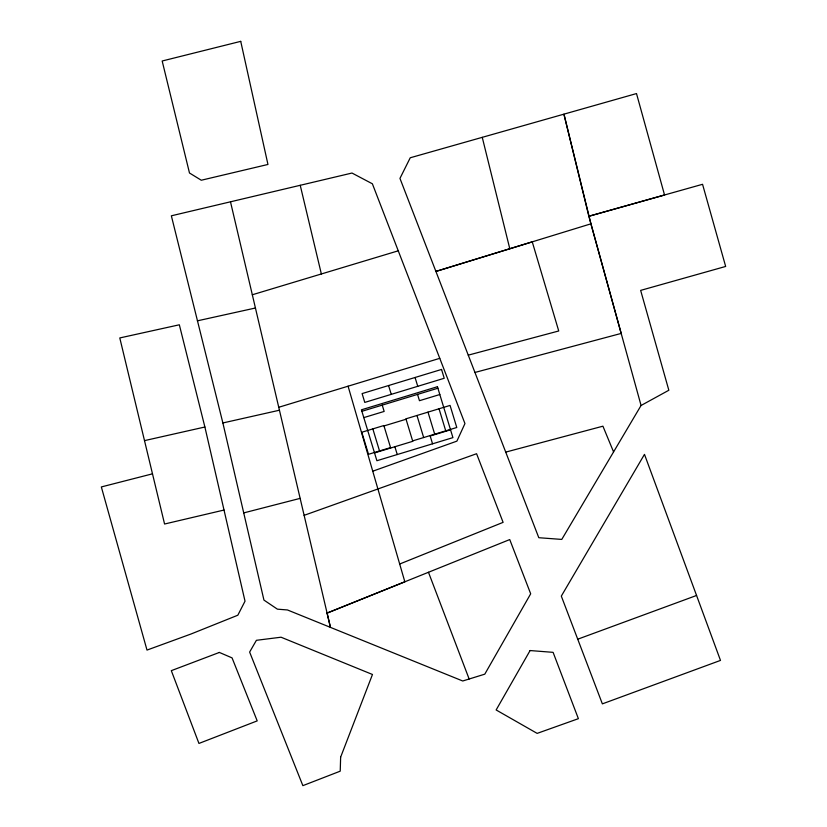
<?xml version="1.0" encoding="UTF-8"?>
<svg xmlns="http://www.w3.org/2000/svg" width="827" height="827" viewBox="0 0 827 827"><rect width="100%" height="100%" fill="white"/><g stroke="black" fill="none" stroke-linecap="round" stroke-linejoin="round"><path stroke-width="1.24" d="M641.07 405.478L561.771 539.421L538.801 537.715L399.958 178.394L410.244 157.771L636.501 93.565L664.546 194.996L588.855 216.26L641.07 405.478L668.836 390.251L640.646 290.391L725.661 266.449L702.557 184.297L588.855 216.26L563.942 114.188L590.923 223.828L621.18 333.426L474.967 372.45M399.689 564.014L503.105 522.354L476.579 453.723L304.109 515.345M230.495 201.829L330.449 627.393L327.078 613.086L509.742 539.566L530.686 593.807L484.787 674.16L462.738 680.993L287.455 609.954L277.407 609.168L263.937 600.082L222.876 422.959L171.354 215.806L351.992 173.039L372.377 183.79L464.95 423.558L456.897 441.132L372.75 471.204M327.078 613.086L404.848 581.815L348.074 386.188M577.732 639.199L696.561 595.471L720.493 660.411L602.366 703.87L561.316 596.112L644.481 454.364L696.561 595.471M590.923 223.828L435.891 271.432L532.257 241.866L558.732 330.976L468.278 355.145M278.74 407.277L439.768 358.329M361.885 411.308L437.897 388.214M363.797 417.614L384.152 411.433L382.239 405.127M439.819 394.52L419.465 400.702L417.542 394.396M383.986 425.936L406.057 419.237M390.561 447.603L368.501 454.302L361.792 432.242L383.862 425.533L390.685 448.007M412.632 440.894L456.773 427.487L450.064 405.416L405.933 418.834L412.756 441.308L374.528 452.917M450.539 429.823L430.185 436.005L432.552 443.81M252.307 294.774L398.252 250.808M505.731 452.111L602.924 426.184L613.572 451.924M243.727 512.905L300.139 498.371M152.488 473.83L101.339 486.938L146.999 650.084L191.058 633.989L237.825 615.216L245.019 601.188L204.889 427.011L179.335 324.794L119.791 337.943L164.573 524.018L224.034 510.042M144.508 440.626L204.889 427.011M222.876 422.959L279.433 410.223M197.374 320.835L255.45 308.006M428.469 572.263L469.147 679.008M439.034 408.776L445.732 430.836M427.993 412.125L434.702 434.196M415.061 377.484L417.749 386.312M416.963 415.474L423.672 437.545M388.576 385.537L391.264 394.365M394.882 446.735L397.249 454.54M372.832 428.882L379.531 450.953M482.255 137.344L509.794 248.731M300.232 185.31L321.362 273.964M340.641 757.139L340.228 771.167L302.868 785.65L249.63 652.069L256.411 640.305L281.046 637.214L372.47 674.481L340.641 757.139M530.086 650.549L496.138 709.959L537.147 733.384L578.383 718.673L553.098 652.348L530.086 650.549M219.372 652.441L171.313 670.656L198.945 743.442L257.197 720.886L232.056 657.878L219.372 652.441M441.546 369.442L362.102 393.58L364.779 402.408L444.223 378.27L441.546 369.442M437.442 386.716L361.43 409.81L376.895 460.722L452.917 437.628L437.442 386.716M240.729 41.35L162.175 61.002L189.486 172.998L201.292 180.234L267.948 164.459L240.729 41.35"/></g></svg>
